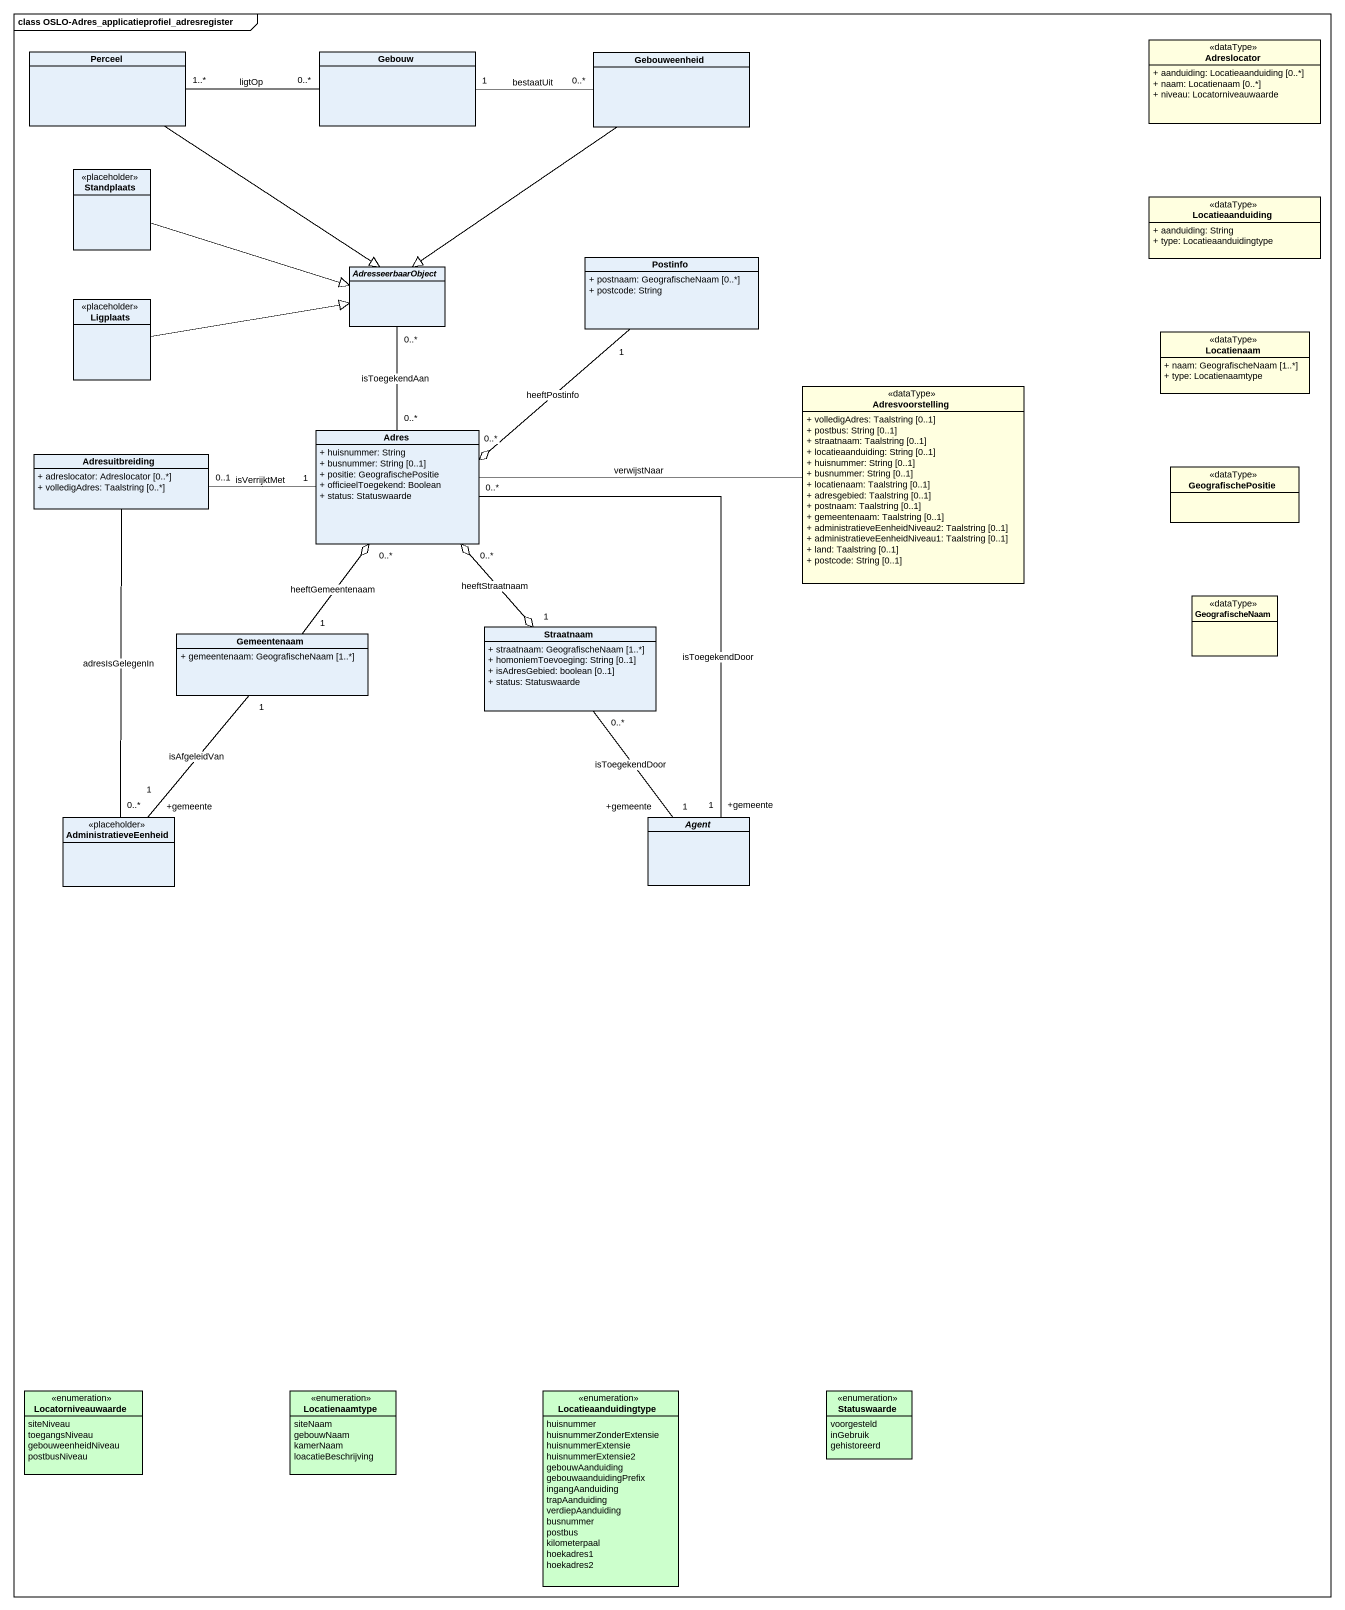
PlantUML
@startuml
mainframe class OSLO-Adres_applicatieprofiel_adresregister
hide circle
hide empty members
skinparam classAttributeIconSize 0
class Adreslocator <<dataType>> #FFFFE0 {
  + aanduiding: Locatieaanduiding [0..*]
  + naam: Locatienaam [0..*]
  + niveau: Locatorniveauwaarde
}
class Perceel
class Gebouw
class Gebouweenheid
class Standplaats <<placeholder>>
class Locatieaanduiding <<dataType>> #FFFFE0 {
  + aanduiding: String
  + type: Locatieaanduidingtype
}
abstract class AdresseerbaarObject
class Postinfo {
  + postnaam: GeografischeNaam [0..*]
  + postcode: String
}
class Ligplaats <<placeholder>>
class Locatienaam <<dataType>> #FFFFE0 {
  + naam: GeografischeNaam [1..*]
  + type: Locatienaamtype
}
class Adresvoorstelling <<dataType>> #FFFFE0 {
  + volledigAdres: Taalstring [0..1]
  + postbus: String [0..1]
  + straatnaam: Taalstring [0..1]
  + locatieaanduiding: String [0..1]
  + huisnummer: String [0..1]
  + busnummer: String [0..1]
  + locatienaam: Taalstring [0..1]
  + adresgebied: Taalstring [0..1]
  + postnaam: Taalstring [0..1]
  + gemeentenaam: Taalstring [0..1]
  + administratieveEenheidNiveau2: Taalstring [0..1]
  + administratieveEenheidNiveau1: Taalstring [0..1]
  + land: Taalstring [0..1]
  + postcode: String [0..1]
}
class Adresuitbreiding {
  + adreslocator: Adreslocator [0..*]
  + volledigAdres: Taalstring [0..*]
}
class Adres {
  + huisnummer: String
  + busnummer: String [0..1]
  + positie: GeografischePositie
  + officieelToegekend: Boolean
  + status: Statuswaarde
}
class GeografischePositie <<dataType>> #FFFFE0
class GeografischeNaam <<dataType>> #FFFFE0
class Gemeentenaam {
  + gemeentenaam: GeografischeNaam [1..*]
}
class Straatnaam {
  + straatnaam: GeografischeNaam [1..*]
  + homoniemToevoeging: String [0..1]
  + isAdresGebied: boolean [0..1]
  + status: Statuswaarde
}
class AdministratieveEenheid <<placeholder>>
abstract class "Agent" as Agent_
enum Locatorniveauwaarde #CCFFCC {
  siteNiveau
  toegangsNiveau
  gebouweenheidNiveau
  postbusNiveau
}
enum Locatienaamtype #CCFFCC {
  siteNaam
  gebouwNaam
  kamerNaam
  loacatieBeschrijving
}
enum Locatieaanduidingtype #CCFFCC {
  huisnummer
  huisnummerZonderExtensie
  huisnummerExtensie
  huisnummerExtensie2
  gebouwAanduiding
  gebouwaanduidingPrefix
  ingangAanduiding
  trapAanduiding
  verdiepAanduiding
  busnummer
  postbus
  kilometerpaal
  hoekadres1
  hoekadres2
}
enum Statuswaarde #CCFFCC {
  voorgesteld
  inGebruik
  gehistoreerd
}
Perceel --|> AdresseerbaarObject
Gebouw "0..*" -left- "1..*" Perceel : ligtOp
Gebouweenheid "0..*" -left- "1" Gebouw : bestaatUit
Gebouweenheid --|> AdresseerbaarObject
Standplaats -right-|> AdresseerbaarObject
Ligplaats -right-|> AdresseerbaarObject
Adresvoorstelling -left- Adres : verwijstNaar
Adresuitbreiding -- "0..*" AdministratieveEenheid : adresIsGelegenIn
Adres "0..*" -up- "0..*" AdresseerbaarObject : isToegekendAan
Adres "0..*" o-up- "1" Postinfo : heeftPostinfo
Adres "1" -left- "0..1" Adresuitbreiding : isVerrijktMet
Adres "0..*" o-- "1" Gemeentenaam : heeftGemeentenaam
Adres "0..*" o--o "1" Straatnaam : heeftStraatnaam
Adres "0..*" -- "+gemeente\n1" Agent_ : isToegekendDoor
Gemeentenaam "1" -- "+gemeente\n1" AdministratieveEenheid : isAfgeleidVan
Straatnaam "0..*" -- "+gemeente\n1" Agent_ : isToegekendDoor
@enduml
